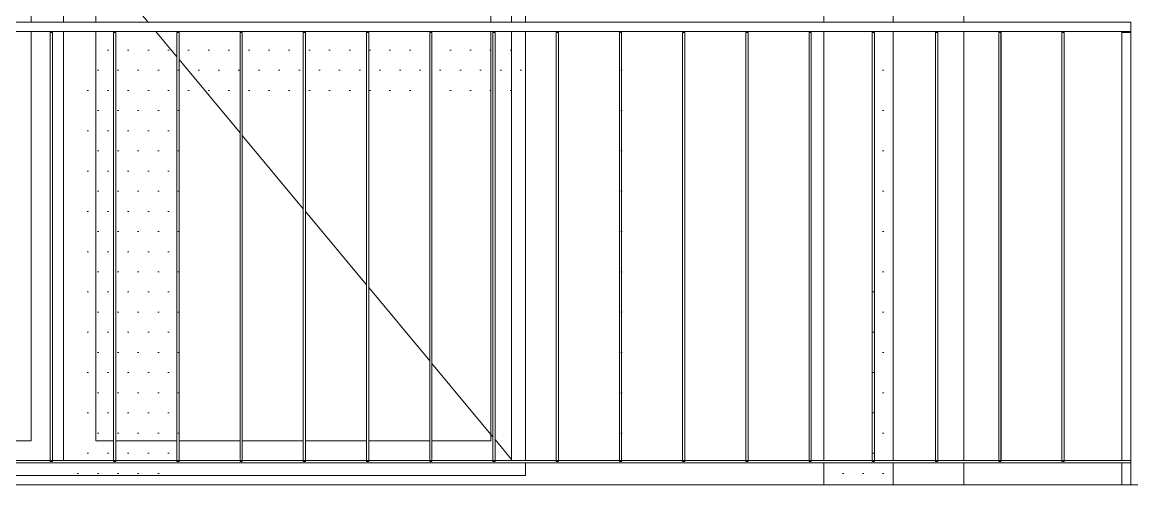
# Model space of a CAD drawing. Header units: metres. Extents: x -111189 to -108577, y -72951 to -72647.
# Drawn here: x -108848.274 to -108845.873, y -72942.746 to -72941.746 of the extents above; entities that cross this region are included whole.
import ezdxf

# ---------------------------------------------------------------- set-up
doc = ezdxf.new("R2010")
doc.units = ezdxf.units.M
doc.header["$MEASUREMENT"] = 0
for name, color, linetype in [('03 - LAJES', 7, 'Continuous'), ('05 - PAREDES..35', 7, 'Continuous'), ('05 - PILAR', 7, 'Continuous'), ('06 - ESCADAS _ GUARDAS', 7, 'Continuous'), ('06 - FORRA', 7, 'Continuous')]:
    doc.layers.add(name, color=color, linetype=linetype)
pattern_1 = [(360, (-108689.58989, -72946.075524), (0.021783658, 0.043567315), [0, -0.043567315])]

# ---------------------------------------------------------------- blocks, each defined once
blk = doc.blocks.new('Corte Elem_1045_1', base_point=(-108689.5899, -72946.0755))
at = {"layer": '05 - PAREDES..35', "linetype": 'Continuous', "lineweight": 13}
h = blk.add_hatch(dxfattribs=at)
h.set_pattern_fill('DOTS_0001', color=251, style=0, pattern_type=2)
h.set_pattern_definition(pattern_1)
h.paths.add_polyline_path([(-108846.5392, -72941.7655), (-108847.1845, -72941.7655), (-108847.1845, -72941.799), (-108847.1183, -72941.799), (-108847.1183, -72941.768), (-108847.1133, -72941.768), (-108847.1133, -72941.799), (-108846.9815, -72941.799), (-108846.9815, -72941.768), (-108846.9765, -72941.768), (-108846.9765, -72941.799), (-108846.8447, -72941.799), (-108846.8447, -72941.768), (-108846.8397, -72941.768), (-108846.8397, -72941.799), (-108846.7079, -72941.799), (-108846.7079, -72941.768), (-108846.7029, -72941.768), (-108846.7029, -72941.799), (-108846.5711, -72941.799), (-108846.5711, -72941.768), (-108846.5661, -72941.768), (-108846.5661, -72941.799), (-108846.5392, -72941.799)])
h = blk.add_hatch(dxfattribs=at)
h.set_pattern_fill('DOTS_0001', color=251, style=0, pattern_type=2)
h.set_pattern_definition(pattern_1)
h.paths.add_polyline_path([(-108846.236, -72941.7655), (-108846.3892, -72941.7655), (-108846.3892, -72941.799), (-108846.2975, -72941.799), (-108846.2975, -72941.768), (-108846.2924, -72941.768), (-108846.2924, -72941.799), (-108846.236, -72941.799)])
h = blk.add_hatch(dxfattribs=at)
h.set_pattern_fill('DOTS_0001', color=251, style=0, pattern_type=2)
h.set_pattern_definition(pattern_1)
h.paths.add_polyline_path([(-108848.227, -72942.7255), (-108848.227, -72942.7455), (-108848.0071, -72942.7455), (-108848.0071, -72942.7255)])
blk = doc.blocks.new('Corte Elem_1056_1', base_point=(-108689.5899, -72946.0755))
at = {"layer": '05 - PAREDES..35', "linetype": 'Continuous', "lineweight": 13}
h = blk.add_hatch(dxfattribs=at)
h.set_pattern_fill('DOTS_0001', color=251, style=0, pattern_type=2)
h.set_pattern_definition(pattern_1)
h.paths.add_polyline_path([(-108849.1845, -72940.3555), (-108849.1545, -72940.3555), (-108847.2145, -72940.3555), (-108847.1845, -72940.3555), (-108847.1845, -72940.3455), (-108849.1845, -72940.3455)])
h = blk.add_hatch(dxfattribs=at)
h.set_pattern_fill('DOTS_0001', color=251, style=0, pattern_type=2)
h.set_pattern_definition(pattern_1)
h.paths.add_polyline_path([(-108849.1845, -72940.3555), (-108849.1845, -72941.7455), (-108849.1545, -72941.7455), (-108849.1545, -72940.3555)])
h = blk.add_hatch(dxfattribs=at)
h.set_pattern_fill('DOTS_0001', color=251, style=0, pattern_type=2)
h.set_pattern_definition(pattern_1)
h.paths.add_polyline_path([(-108849.1545, -72940.3555), (-108849.1545, -72940.4005), (-108849.1095, -72940.4005), (-108848.2545, -72940.4005), (-108848.1845, -72940.4005), (-108848.1845, -72940.3555)])
h = blk.add_hatch(dxfattribs=at)
h.set_pattern_fill('DOTS_0001', color=251, style=0, pattern_type=2)
h.set_pattern_definition(pattern_1)
h.paths.add_polyline_path([(-108847.2145, -72940.3555), (-108848.1845, -72940.3555), (-108848.1845, -72940.4005), (-108848.1145, -72940.4005), (-108847.2595, -72940.4005), (-108847.2145, -72940.4005)])
h = blk.add_hatch(dxfattribs=at)
h.set_pattern_fill('DOTS_0001', color=251, style=0, pattern_type=2)
h.set_pattern_definition(pattern_1)
h.paths.add_polyline_path([(-108847.2145, -72940.3555), (-108847.2145, -72940.4027), (-108847.1845, -72940.4027), (-108847.1845, -72940.3555)])
h = blk.add_hatch(dxfattribs=at)
h.set_pattern_fill('DOTS_0001', color=251, style=0, pattern_type=2)
h.set_pattern_definition(pattern_1)
h.paths.add_polyline_path([(-108849.1545, -72940.4005), (-108849.1545, -72941.7455), (-108849.1095, -72941.7455), (-108849.1095, -72940.4005)])
h = blk.add_hatch(dxfattribs=at)
h.set_pattern_fill('DOTS_0001', color=251, style=0, pattern_type=2)
h.set_pattern_definition(pattern_1)
h.paths.add_polyline_path([(-108849.1095, -72940.4005), (-108849.1095, -72941.7455), (-108849.0522, -72941.7455), (-108849.0522, -72941.7331), (-108849.0296, -72941.7455), (-108848.4421, -72941.7455), (-108849.0913, -72941.0293), (-108849.0913, -72940.5759), (-108848.2545, -72941.4991), (-108848.2545, -72941.294), (-108849.039, -72940.4284), (-108848.6356, -72940.4284), (-108848.2545, -72940.8488), (-108848.2545, -72940.6437), (-108848.4496, -72940.4284), (-108848.2545, -72940.4284), (-108848.2545, -72940.4005)])
h = blk.add_hatch(dxfattribs=at)
h.set_pattern_fill('DOTS_0001', color=251, style=0, pattern_type=2)
h.set_pattern_definition(pattern_1)
h.paths.add_polyline_path([(-108848.2545, -72940.4005), (-108848.2545, -72940.4207), (-108848.1845, -72940.4207), (-108848.1845, -72940.4005)])
h = blk.add_hatch(dxfattribs=at)
h.set_pattern_fill('DOTS_0001', color=251, style=0, pattern_type=2)
h.set_pattern_definition(pattern_1)
h.paths.add_polyline_path([(-108848.1845, -72940.4005), (-108848.1845, -72940.4207), (-108848.1145, -72940.4207), (-108848.1145, -72940.4005)])
h = blk.add_hatch(dxfattribs=at)
h.set_pattern_fill('DOTS_0001', color=251, style=0, pattern_type=2)
h.set_pattern_definition(pattern_1)
h.paths.add_polyline_path([(-108847.2595, -72940.4005), (-108848.1145, -72940.4005), (-108848.1145, -72941.7455), (-108847.2595, -72941.7455), (-108847.2595, -72941.7005), (-108847.3744, -72941.7005), (-108847.3744, -72941.6148), (-108848.1076, -72940.8059), (-108848.1076, -72940.4284), (-108848.0462, -72940.4284), (-108847.2595, -72941.2964), (-108847.2595, -72941.0912), (-108847.8603, -72940.4284), (-108847.4568, -72940.4284), (-108847.2595, -72940.6461), (-108847.2595, -72940.4409), (-108847.2709, -72940.4284), (-108847.2595, -72940.4284)])
h.paths.add_polyline_path([(-108848.1076, -72941.4562), (-108848.1076, -72941.011), (-108847.4827, -72941.7005), (-108847.9638, -72941.7005), (-108847.9638, -72941.6148)], flags=0)
h.paths.add_polyline_path([(-108848.0721, -72941.7005), (-108848.1076, -72941.7005), (-108848.1076, -72941.6613)], flags=0)
h = blk.add_hatch(dxfattribs=at)
h.set_pattern_fill('DOTS_0001', color=251, style=0, pattern_type=2)
h.set_pattern_definition(pattern_1)
h.paths.add_polyline_path([(-108847.2595, -72940.4005), (-108847.2595, -72940.4207), (-108847.2145, -72940.4207), (-108847.2145, -72940.4005)])
h = blk.add_hatch(dxfattribs=at)
h.set_pattern_fill('DOTS_0001', color=251, style=0, pattern_type=2)
h.set_pattern_definition(pattern_1)
h.paths.add_polyline_path([(-108847.2595, -72940.6461), (-108847.2145, -72940.6958), (-108847.2145, -72940.4906), (-108847.2595, -72940.4409)])
h = blk.add_hatch(dxfattribs=at)
h.set_pattern_fill('DOTS_0001', color=251, style=0, pattern_type=2)
h.set_pattern_definition(pattern_1)
h.paths.add_polyline_path([(-108847.1845, -72940.5237), (-108847.2145, -72940.4906), (-108847.2145, -72940.6958), (-108847.1845, -72940.7289)])
h = blk.add_hatch(dxfattribs=at)
h.set_pattern_fill('DOTS_0001', color=251, style=0, pattern_type=2)
h.set_pattern_definition(pattern_1)
h.paths.add_polyline_path([(-108848.1845, -72940.7209), (-108848.2545, -72940.6437), (-108848.2545, -72940.8488), (-108848.1845, -72940.9261)])
h = blk.add_hatch(dxfattribs=at)
h.set_pattern_fill('DOTS_0001', color=251, style=0, pattern_type=2)
h.set_pattern_definition(pattern_1)
h.paths.add_polyline_path([(-108848.1145, -72940.7982), (-108848.1845, -72940.7209), (-108848.1845, -72940.9261), (-108848.1145, -72941.0033)])
h = blk.add_hatch(dxfattribs=at)
h.set_pattern_fill('DOTS_0001', color=251, style=0, pattern_type=2)
h.set_pattern_definition(pattern_1)
h.paths.add_polyline_path([(-108847.2145, -72941.1409), (-108847.2595, -72941.0912), (-108847.2595, -72941.2964), (-108847.2145, -72941.3461)])
h = blk.add_hatch(dxfattribs=at)
h.set_pattern_fill('DOTS_0001', color=251, style=0, pattern_type=2)
h.set_pattern_definition(pattern_1)
h.paths.add_polyline_path([(-108847.1845, -72941.174), (-108847.2145, -72941.1409), (-108847.2145, -72941.3461), (-108847.1845, -72941.3792)])
h = blk.add_hatch(dxfattribs=at)
h.set_pattern_fill('DOTS_0001', color=251, style=0, pattern_type=2)
h.set_pattern_definition(pattern_1)
h.paths.add_polyline_path([(-108848.2545, -72941.4991), (-108848.1845, -72941.5764), (-108848.1845, -72941.3712), (-108848.2545, -72941.294)])
h = blk.add_hatch(dxfattribs=at)
h.set_pattern_fill('DOTS_0001', color=251, style=0, pattern_type=2)
h.set_pattern_definition(pattern_1)
h.paths.add_polyline_path([(-108848.1145, -72941.4485), (-108848.1845, -72941.3712), (-108848.1845, -72941.5764), (-108848.1145, -72941.6536)])
h = blk.add_hatch(dxfattribs=at)
h.set_pattern_fill('DOTS_0001', color=251, style=0, pattern_type=2)
h.set_pattern_definition(pattern_1)
h.paths.add_polyline_path([(-108847.2145, -72941.7455), (-108847.1845, -72941.7455), (-108847.1845, -72941.6748), (-108847.2145, -72941.6748)])
h = blk.add_hatch(dxfattribs=at)
h.set_pattern_fill('DOTS_0001', color=251, style=0, pattern_type=2)
h.set_pattern_definition(pattern_1)
h.paths.add_polyline_path([(-108848.1145, -72941.6928), (-108848.1291, -72941.6928), (-108848.1291, -72941.7455), (-108848.1145, -72941.7455)])
h = blk.add_hatch(dxfattribs=at)
h.set_pattern_fill('DOTS_0001', color=251, style=0, pattern_type=2)
h.set_pattern_definition(pattern_1)
h.paths.add_polyline_path([(-108847.2595, -72941.7455), (-108847.2145, -72941.7455), (-108847.2145, -72941.6928), (-108847.2595, -72941.6928)])
h = blk.add_hatch(dxfattribs=at)
h.set_pattern_fill('DOTS_0001', color=251, style=0, pattern_type=2)
h.set_pattern_definition(pattern_1)
h.paths.add_polyline_path([(-108849.1845, -72941.7655), (-108849.1845, -72942.693), (-108849.1704, -72942.693), (-108849.1704, -72941.768), (-108849.1654, -72941.768), (-108849.1654, -72941.768), (-108849.1654, -72942.693), (-108849.1545, -72942.693), (-108849.1545, -72941.7655)])
h = blk.add_hatch(dxfattribs=at)
h.set_pattern_fill('DOTS_0001', color=251, style=0, pattern_type=2)
h.set_pattern_definition(pattern_1)
h.paths.add_polyline_path([(-108849.1545, -72941.7655), (-108849.1545, -72942.6505), (-108849.1095, -72942.6505), (-108849.1095, -72941.7655)])
h = blk.add_hatch(dxfattribs=at)
h.set_pattern_fill('DOTS_0001', color=251, style=0, pattern_type=2)
h.set_pattern_definition(pattern_1)
h.paths.add_polyline_path([(-108849.0522, -72941.7655), (-108849.1095, -72941.7655), (-108849.1095, -72942.6505), (-108849.0522, -72942.6505)])
h = blk.add_hatch(dxfattribs=at)
h.set_pattern_fill('DOTS_0001', color=251, style=0, pattern_type=2)
h.set_pattern_definition(pattern_1)
h.paths.add_polyline_path([(-108848.9932, -72941.7655), (-108848.8968, -72941.8185), (-108848.8968, -72941.768), (-108848.8917, -72941.768), (-108848.8917, -72941.8213), (-108848.76, -72941.8938), (-108848.76, -72941.768), (-108848.7549, -72941.768), (-108848.7549, -72941.8966), (-108848.6886, -72941.933), (-108848.6232, -72941.814), (-108848.6232, -72941.768), (-108848.6181, -72941.768), (-108848.6181, -72941.8049), (-108848.6163, -72941.8016), (-108848.4864, -72941.8731), (-108848.4864, -72941.768), (-108848.4813, -72941.768), (-108848.4813, -72941.8759), (-108848.4221, -72941.9084), (-108848.3739, -72941.8208), (-108848.424, -72941.7655)])
h = blk.add_hatch(dxfattribs=at)
h.set_pattern_fill('DOTS_0001', color=251, style=0, pattern_type=2)
h.set_pattern_definition(pattern_1)
h.paths.add_polyline_path([(-108848.1407, -72941.8299), (-108848.1407, -72942.6505), (-108848.1145, -72942.6505), (-108848.1145, -72941.7655), (-108848.1291, -72941.7655), (-108848.1291, -72941.8299)])
h = blk.add_hatch(dxfattribs=at)
h.set_pattern_fill('DOTS_0001', color=251, style=0, pattern_type=2)
h.set_pattern_definition(pattern_1)
h.paths.add_polyline_path([(-108847.2595, -72941.7655), (-108848.1145, -72941.7655), (-108848.1145, -72942.6505), (-108848.076, -72942.6505), (-108848.076, -72941.768), (-108848.0709, -72941.768), (-108848.0709, -72942.6505), (-108847.9391, -72942.6505), (-108847.9391, -72941.768), (-108847.9341, -72941.768), (-108847.9341, -72942.6505), (-108847.9138, -72942.6505), (-108847.9138, -72941.9148), (-108847.9255, -72941.9019), (-108847.8023, -72941.9019), (-108847.8023, -72941.768), (-108847.7973, -72941.768), (-108847.7973, -72941.9019), (-108847.6655, -72941.9019), (-108847.6655, -72941.768), (-108847.6605, -72941.768), (-108847.6605, -72941.9019), (-108847.5287, -72941.9019), (-108847.5287, -72941.768), (-108847.5237, -72941.768), (-108847.5237, -72941.9019), (-108847.3919, -72941.9019), (-108847.3919, -72941.768), (-108847.3869, -72941.768), (-108847.3869, -72941.9019), (-108847.2595, -72941.9019)])
h = blk.add_hatch(dxfattribs=at)
h.set_pattern_fill('DOTS_0001', color=251, style=0, pattern_type=2)
h.set_pattern_definition(pattern_1)
h.paths.add_polyline_path([(-108847.2595, -72941.7655), (-108847.2595, -72941.8942), (-108847.2551, -72941.8942), (-108847.2551, -72941.768), (-108847.2501, -72941.768), (-108847.2501, -72941.8942), (-108847.2145, -72941.8942), (-108847.2145, -72941.7655)])
h = blk.add_hatch(dxfattribs=at)
h.set_pattern_fill('DOTS_0001', color=251, style=0, pattern_type=2)
h.set_pattern_definition(pattern_1)
h.paths.add_polyline_path([(-108847.1845, -72941.7655), (-108847.2145, -72941.7655), (-108847.2145, -72941.8762), (-108847.1845, -72941.8762)])
h = blk.add_hatch(dxfattribs=at)
h.set_pattern_fill('DOTS_0001', color=251, style=0, pattern_type=2)
h.set_pattern_definition(pattern_1)
h.paths.add_polyline_path([(-108849.1545, -72942.693), (-108849.0592, -72942.693), (-108849.0592, -72942.6505), (-108849.1545, -72942.6505)])
h = blk.add_hatch(dxfattribs=at)
h.set_pattern_fill('DOTS_0001', color=251, style=0, pattern_type=2)
h.set_pattern_definition(pattern_1)
h.paths.add_polyline_path([(-108848.076, -72942.6505), (-108848.1407, -72942.6505), (-108848.1407, -72942.693), (-108848.076, -72942.693)])
h = blk.add_hatch(dxfattribs=at)
h.set_pattern_fill('DOTS_0001', color=251, style=0, pattern_type=2)
h.set_pattern_definition(pattern_1)
h.paths.add_polyline_path([(-108847.9391, -72942.6505), (-108848.0709, -72942.6505), (-108848.0709, -72942.693), (-108847.9391, -72942.693)])
h = blk.add_hatch(dxfattribs=at)
h.set_pattern_fill('DOTS_0001', color=251, style=0, pattern_type=2)
h.set_pattern_definition(pattern_1)
h.paths.add_polyline_path([(-108847.9341, -72942.6505), (-108847.9341, -72942.693), (-108847.9208, -72942.693), (-108847.9208, -72942.6505)])
h = blk.add_hatch(dxfattribs=at)
h.set_pattern_fill('DOTS_0001', color=251, style=0, pattern_type=2)
h.set_pattern_definition(pattern_1)
h.paths.add_polyline_path([(-108849.1845, -72942.698), (-108849.1845, -72942.7255), (-108849.0755, -72942.7255), (-108849.0755, -72942.698)])
h = blk.add_hatch(dxfattribs=at)
h.set_pattern_fill('DOTS_0001', color=251, style=0, pattern_type=2)
h.set_pattern_definition(pattern_1)
h.paths.add_polyline_path([(-108848.1571, -72942.7255), (-108847.9371, -72942.7255), (-108847.9371, -72942.698), (-108848.1571, -72942.698)])
at = {"layer": '05 - PAREDES..35', "color": 7, "linetype": 'Continuous', "lineweight": 13}
for p, q in [((-108849.1845, -72941.7455), (-108849.1845, -72940.3455)), ((-108849.1545, -72941.7455), (-108849.1545, -72940.3555)), ((-108849.1545, -72940.3555), (-108847.2145, -72940.3555)), ((-108849.1545, -72940.3605), (-108849.1095, -72940.4146)), ((-108848.1845, -72940.3555), (-108848.1845, -72940.4005)), ((-108847.2145, -72940.3605), (-108847.2595, -72940.4146)), ((-108847.2145, -72940.3555), (-108847.2145, -72941.7455)), ((-108847.1845, -72940.3455), (-108847.1845, -72941.7455)), ((-108849.1095, -72941.7455), (-108849.1095, -72940.4005)), ((-108849.1095, -72940.4005), (-108848.2545, -72940.4005)), ((-108848.2545, -72940.4005), (-108848.2545, -72941.7455)), ((-108848.1845, -72940.4005), (-108848.1845, -72941.7455)), ((-108848.1145, -72941.7455), (-108848.1145, -72940.4005)), ((-108848.1145, -72940.4005), (-108847.2595, -72940.4005)), ((-108847.2595, -72940.4005), (-108847.2595, -72941.7455)), ((-108849.1095, -72940.4146), (-108848.2545, -72941.4415)), ((-108847.2595, -72940.4146), (-108848.1145, -72941.4415)), ((-108848.2545, -72941.4415), (-108848.1845, -72941.5255)), ((-108848.1145, -72941.4415), (-108848.1845, -72941.5255)), ((-108848.2545, -72941.6096), (-108848.1845, -72941.5255)), ((-108848.1145, -72941.6096), (-108848.1845, -72941.5255)), ((-108848.3677, -72941.7455), (-108848.2545, -72941.6096)), ((-108848.0014, -72941.7455), (-108848.1145, -72941.6096)), ((-108849.1845, -72942.693), (-108849.1845, -72941.7655)), ((-108849.1545, -72942.693), (-108849.1545, -72941.7655)), ((-108849.1095, -72942.6505), (-108849.1095, -72941.7655)), ((-108848.4813, -72941.882), (-108848.3844, -72941.7655)), ((-108848.2545, -72941.7655), (-108848.2545, -72942.6505)), ((-108848.1845, -72941.7655), (-108848.1845, -72942.6505)), ((-108848.1145, -72942.6505), (-108848.1145, -72941.7655)), ((-108847.9391, -72941.8203), (-108847.9847, -72941.7655)), ((-108847.2595, -72941.7655), (-108847.2595, -72942.6505)), ((-108847.2145, -72941.7655), (-108847.2145, -72942.693)), ((-108847.1845, -72941.7655), (-108847.1845, -72942.693)), ((-108847.8023, -72941.9846), (-108847.9341, -72941.8263)), ((-108848.6181, -72942.0463), (-108848.4864, -72941.888)), ((-108847.6655, -72942.1489), (-108847.7973, -72941.9906)), ((-108848.7549, -72942.2106), (-108848.6232, -72942.0523)), ((-108847.5287, -72942.3132), (-108847.6605, -72942.1549)), ((-108848.8917, -72942.3749), (-108848.76, -72942.2166)), ((-108847.3919, -72942.4775), (-108847.5237, -72942.3192)), ((-108849.0285, -72942.5392), (-108848.8968, -72942.3809)), ((-108847.2595, -72942.6365), (-108847.3869, -72942.4835)), ((-108849.1095, -72942.6365), (-108849.0336, -72942.5452)), ((-108849.1545, -72942.6905), (-108849.1095, -72942.6365)), ((-108847.2551, -72942.6418), (-108847.2595, -72942.6365)), ((-108849.0336, -72942.6505), (-108849.1095, -72942.6505)), ((-108848.8968, -72942.6505), (-108849.0285, -72942.6505)), ((-108848.76, -72942.6505), (-108848.8917, -72942.6505)), ((-108848.6232, -72942.6505), (-108848.7549, -72942.6505)), ((-108848.4864, -72942.6505), (-108848.6181, -72942.6505)), ((-108848.3496, -72942.6505), (-108848.4813, -72942.6505)), ((-108848.2545, -72942.6505), (-108848.3445, -72942.6505)), ((-108848.1845, -72942.6505), (-108848.1845, -72942.693)), ((-108848.076, -72942.6505), (-108848.1145, -72942.6505)), ((-108847.9391, -72942.6505), (-108848.0709, -72942.6505)), ((-108847.8023, -72942.6505), (-108847.9341, -72942.6505)), ((-108847.6655, -72942.6505), (-108847.7973, -72942.6505)), ((-108847.5287, -72942.6505), (-108847.6605, -72942.6505)), ((-108847.3919, -72942.6505), (-108847.5237, -72942.6505)), ((-108847.2595, -72942.6505), (-108847.3869, -72942.6505)), ((-108847.2145, -72942.6905), (-108847.2501, -72942.6478)), ((-108849.1845, -72942.7255), (-108849.1845, -72942.698)), ((-108847.1845, -72942.698), (-108847.1845, -72942.7255)), ((-108847.1845, -72942.7255), (-108849.1845, -72942.7255))]:
    blk.add_line(p, q, dxfattribs=at)
blk = doc.blocks.new('Corte Elem_1075_1', base_point=(-108689.5899, -72946.0755))
at = {"layer": '03 - LAJES', "color": 7, "linetype": 'Continuous', "lineweight": 13}
blk.add_line((-108850.5257, -72942.7455), (-108845.8321, -72942.7455), dxfattribs=at)
blk = doc.blocks.new('Corte Elem_1082_1', base_point=(-108689.5899, -72946.0755))
at = {"layer": '06 - ESCADAS _ GUARDAS', "linetype": 'Continuous', "lineweight": 13}
h = blk.add_hatch(dxfattribs=at)
h.set_pattern_fill('DOTS_0001', color=251, style=0, pattern_type=2)
h.set_pattern_definition(pattern_1)
h.paths.add_polyline_path([(-108845.8945, -72941.7655), (-108845.8945, -72941.768), (-108845.8745, -72941.768), (-108845.8745, -72941.7655)])
h = blk.add_hatch(dxfattribs=at)
h.set_pattern_fill('DOTS_0001', color=251, style=0, pattern_type=2)
h.set_pattern_definition(pattern_1)
h.paths.add_polyline_path([(-108845.8745, -72942.698), (-108845.8945, -72942.698), (-108845.8745, -72942.7201)])
at = {"layer": '06 - ESCADAS _ GUARDAS', "color": 7, "linetype": 'Continuous', "lineweight": 13}
for p, q in [((-108845.8945, -72941.7655), (-108845.8945, -72941.768)), ((-108845.8745, -72941.7655), (-108845.8745, -72941.768)), ((-108845.8945, -72942.698), (-108845.8945, -72942.7455)), ((-108845.8745, -72942.698), (-108845.8745, -72942.7455))]:
    blk.add_line(p, q, dxfattribs=at)
blk = doc.blocks.new('Corte Elem_1084_1', base_point=(-108689.5899, -72946.0755))
at = {"layer": '06 - ESCADAS _ GUARDAS', "color": 7, "linetype": 'Continuous', "lineweight": 13}
for p, q in [((-108845.8745, -72941.7455), (-108850.5257, -72941.7455)), ((-108845.8745, -72941.7655), (-108845.8745, -72941.7455)), ((-108845.8745, -72941.7655), (-108850.5159, -72941.7655))]:
    blk.add_line(p, q, dxfattribs=at)
blk = doc.blocks.new('Corte Elem_1085_1', base_point=(-108689.5899, -72946.0755))
at = {"layer": '06 - ESCADAS _ GUARDAS', "color": 7, "linetype": 'Continuous', "lineweight": 13}
for p, q in [((-108848.2128, -72942.693), (-108848.3446, -72942.693)), ((-108848.2078, -72942.693), (-108848.2128, -72942.693)), ((-108848.076, -72942.693), (-108848.2078, -72942.693)), ((-108848.071, -72942.693), (-108848.076, -72942.693)), ((-108847.9391, -72942.693), (-108848.071, -72942.693)), ((-108847.9341, -72942.693), (-108847.9391, -72942.693)), ((-108847.8023, -72942.693), (-108847.9341, -72942.693)), ((-108847.7973, -72942.693), (-108847.8023, -72942.693)), ((-108847.6655, -72942.693), (-108847.7973, -72942.693)), ((-108847.6605, -72942.693), (-108847.6655, -72942.693)), ((-108847.5287, -72942.693), (-108847.6605, -72942.693)), ((-108847.5237, -72942.693), (-108847.5287, -72942.693)), ((-108847.3919, -72942.693), (-108847.5237, -72942.693)), ((-108847.3869, -72942.693), (-108847.3919, -72942.693)), ((-108847.2551, -72942.693), (-108847.3869, -72942.693)), ((-108847.2501, -72942.693), (-108847.2551, -72942.693)), ((-108847.1183, -72942.693), (-108847.2501, -72942.693)), ((-108847.1133, -72942.693), (-108847.1183, -72942.693)), ((-108846.9815, -72942.693), (-108847.1133, -72942.693)), ((-108846.9765, -72942.693), (-108846.9815, -72942.693)), ((-108846.8447, -72942.693), (-108846.9765, -72942.693)), ((-108846.8397, -72942.693), (-108846.8447, -72942.693)), ((-108846.7079, -72942.693), (-108846.8397, -72942.693)), ((-108846.7029, -72942.693), (-108846.7079, -72942.693)), ((-108846.5711, -72942.693), (-108846.7029, -72942.693)), ((-108846.5661, -72942.693), (-108846.5711, -72942.693)), ((-108846.4343, -72942.693), (-108846.5661, -72942.693)), ((-108846.4293, -72942.693), (-108846.4343, -72942.693)), ((-108846.2975, -72942.693), (-108846.4293, -72942.693)), ((-108846.2925, -72942.693), (-108846.2975, -72942.693)), ((-108846.1607, -72942.693), (-108846.2925, -72942.693)), ((-108846.1557, -72942.693), (-108846.1607, -72942.693)), ((-108846.0239, -72942.693), (-108846.1557, -72942.693)), ((-108846.0189, -72942.693), (-108846.0239, -72942.693)), ((-108845.8745, -72942.693), (-108846.0189, -72942.693)), ((-108845.8745, -72942.698), (-108845.8745, -72942.693)), ((-108845.8745, -72942.698), (-108850.5159, -72942.698))]:
    blk.add_line(p, q, dxfattribs=at)
blk = doc.blocks.new('Corte Elem_1086_1', base_point=(-108689.5899, -72946.0755))
at = {"layer": '06 - ESCADAS _ GUARDAS', "color": 7, "linetype": 'Continuous', "lineweight": 13}
for p, q in [((-108845.8945, -72941.768), (-108845.8745, -72941.768)), ((-108845.8945, -72942.693), (-108845.8945, -72941.768)), ((-108845.8745, -72942.693), (-108845.8745, -72941.768))]:
    blk.add_line(p, q, dxfattribs=at)
blk = doc.blocks.new('Corte Elem_1087_1', base_point=(-108689.5899, -72946.0755))
at = {"layer": '06 - ESCADAS _ GUARDAS', "linetype": 'Continuous', "lineweight": 13}
h = blk.add_hatch(dxfattribs=at)
h.set_pattern_fill('DOTS_0001', color=251, style=0, pattern_type=2)
h.set_pattern_definition(pattern_1)
h.paths.add_polyline_path([(-108846.1607, -72942.6955), (-108846.1557, -72942.6955), (-108846.1557, -72941.768), (-108846.1607, -72941.768)])
blk = doc.blocks.new('Corte Elem_1088_1', base_point=(-108689.5899, -72946.0755))
at = {"layer": '06 - ESCADAS _ GUARDAS', "linetype": 'Continuous', "lineweight": 13}
h = blk.add_hatch(dxfattribs=at)
h.set_pattern_fill('DOTS_0001', color=251, style=0, pattern_type=2)
h.set_pattern_definition(pattern_1)
h.paths.add_polyline_path([(-108846.4293, -72942.693), (-108846.4292, -72942.693), (-108846.4292, -72941.768), (-108846.4293, -72941.768)])
h = blk.add_hatch(dxfattribs=at)
h.set_pattern_fill('DOTS_0001', color=251, style=0, pattern_type=2)
h.set_pattern_definition(pattern_1)
h.paths.add_polyline_path([(-108846.4343, -72942.6955), (-108846.4293, -72942.6955), (-108846.4293, -72942.3219), (-108846.4343, -72942.3264)])
blk = doc.blocks.new('Corte Elem_1089_1', base_point=(-108689.5899, -72946.0755))
at = {"layer": '06 - ESCADAS _ GUARDAS', "linetype": 'Continuous', "lineweight": 13}
h = blk.add_hatch(dxfattribs=at)
h.set_pattern_fill('DOTS_0001', color=251, style=0, pattern_type=2)
h.set_pattern_definition(pattern_1)
h.paths.add_polyline_path([(-108846.5661, -72942.693), (-108846.5661, -72942.693), (-108846.5661, -72941.768), (-108846.5661, -72941.768)])
h = blk.add_hatch(dxfattribs=at)
h.set_pattern_fill('DOTS_0001', color=251, style=0, pattern_type=2)
h.set_pattern_definition(pattern_1)
h.paths.add_polyline_path([(-108846.5711, -72942.6955), (-108846.5661, -72942.6955), (-108846.5661, -72942.4453), (-108846.5711, -72942.4499)])
blk = doc.blocks.new('Corte Elem_1090_1', base_point=(-108689.5899, -72946.0755))
at = {"layer": '06 - ESCADAS _ GUARDAS', "linetype": 'Continuous', "lineweight": 13}
h = blk.add_hatch(dxfattribs=at)
h.set_pattern_fill('DOTS_0001', color=251, style=0, pattern_type=2)
h.set_pattern_definition(pattern_1)
h.paths.add_polyline_path([(-108846.8397, -72942.693), (-108846.8397, -72942.693), (-108846.8397, -72941.768), (-108846.8397, -72941.768)])
blk = doc.blocks.new('Corte Elem_1091_1', base_point=(-108689.5899, -72946.0755))
at = {"layer": '06 - ESCADAS _ GUARDAS', "linetype": 'Continuous', "lineweight": 13}
h = blk.add_hatch(dxfattribs=at)
h.set_pattern_fill('DOTS_0001', color=251, style=0, pattern_type=2)
h.set_pattern_definition(pattern_1)
h.paths.add_polyline_path([(-108846.9765, -72942.693), (-108846.9765, -72942.693), (-108846.9765, -72941.768), (-108846.9765, -72941.768)])
blk = doc.blocks.new('Corte Elem_1092_1', base_point=(-108689.5899, -72946.0755))
at = {"layer": '06 - ESCADAS _ GUARDAS', "linetype": 'Continuous', "lineweight": 13}
h = blk.add_hatch(dxfattribs=at)
h.set_pattern_fill('DOTS_0001', color=251, style=0, pattern_type=2)
h.set_pattern_definition(pattern_1)
h.paths.add_polyline_path([(-108847.1183, -72942.6955), (-108847.1133, -72942.6955), (-108847.1133, -72941.768), (-108847.1183, -72941.768)])
h = blk.add_hatch(dxfattribs=at)
h.set_pattern_fill('DOTS_0001', color=251, style=0, pattern_type=2)
h.set_pattern_definition(pattern_1)
h.paths.add_polyline_path([(-108847.1133, -72942.693), (-108847.1133, -72942.693), (-108847.1133, -72941.768), (-108847.1133, -72941.768)])
blk = doc.blocks.new('Corte Elem_1093_1', base_point=(-108689.5899, -72946.0755))
at = {"layer": '06 - ESCADAS _ GUARDAS', "linetype": 'Continuous', "lineweight": 13}
h = blk.add_hatch(dxfattribs=at)
h.set_pattern_fill('DOTS_0001', color=251, style=0, pattern_type=2)
h.set_pattern_definition(pattern_1)
h.paths.add_polyline_path([(-108847.2501, -72942.693), (-108847.2501, -72942.693), (-108847.2501, -72941.768), (-108847.2501, -72941.768)])
h = blk.add_hatch(dxfattribs=at)
h.set_pattern_fill('DOTS_0001', color=251, style=0, pattern_type=2)
h.set_pattern_definition(pattern_1)
h.paths.add_polyline_path([(-108847.2551, -72942.6955), (-108847.2501, -72942.6955), (-108847.2501, -72941.8178), (-108847.2551, -72941.8223)])
blk = doc.blocks.new('Corte Elem_1094_1', base_point=(-108689.5899, -72946.0755))
at = {"layer": '06 - ESCADAS _ GUARDAS', "linetype": 'Continuous', "lineweight": 13}
h = blk.add_hatch(dxfattribs=at)
h.set_pattern_fill('DOTS_0001', color=251, style=0, pattern_type=2)
h.set_pattern_definition(pattern_1)
h.paths.add_polyline_path([(-108847.3869, -72942.693), (-108847.3869, -72942.693), (-108847.3869, -72941.768), (-108847.3869, -72941.768)])
blk = doc.blocks.new('Corte Elem_1095_1', base_point=(-108689.5899, -72946.0755))
at = {"layer": '06 - ESCADAS _ GUARDAS', "linetype": 'Continuous', "lineweight": 13}
h = blk.add_hatch(dxfattribs=at)
h.set_pattern_fill('DOTS_0001', color=251, style=0, pattern_type=2)
h.set_pattern_definition(pattern_1)
h.paths.add_polyline_path([(-108847.6655, -72942.6955), (-108847.6605, -72942.6955), (-108847.6605, -72941.768), (-108847.6655, -72941.768)])
h = blk.add_hatch(dxfattribs=at)
h.set_pattern_fill('DOTS_0001', color=251, style=0, pattern_type=2)
h.set_pattern_definition(pattern_1)
h.paths.add_polyline_path([(-108847.6605, -72941.768), (-108847.6605, -72942.693), (-108847.6605, -72942.693), (-108847.6605, -72941.768)])
blk = doc.blocks.new('Corte Elem_1096_1', base_point=(-108689.5899, -72946.0755))
at = {"layer": '06 - ESCADAS _ GUARDAS', "linetype": 'Continuous', "lineweight": 13}
h = blk.add_hatch(dxfattribs=at)
h.set_pattern_fill('DOTS_0001', color=251, style=0, pattern_type=2)
h.set_pattern_definition(pattern_1)
h.paths.add_polyline_path([(-108847.7973, -72942.693), (-108847.7973, -72942.693), (-108847.7973, -72941.768), (-108847.7973, -72941.768)])
blk = doc.blocks.new('Corte Elem_1097_1', base_point=(-108689.5899, -72946.0755))
at = {"layer": '06 - ESCADAS _ GUARDAS', "linetype": 'Continuous', "lineweight": 13}
h = blk.add_hatch(dxfattribs=at)
h.set_pattern_fill('DOTS_0001', color=251, style=0, pattern_type=2)
h.set_pattern_definition(pattern_1)
h.paths.add_polyline_path([(-108847.9341, -72942.693), (-108847.9341, -72942.693), (-108847.9341, -72941.768), (-108847.9341, -72941.768)])
blk = doc.blocks.new('Corte Elem_1098_1', base_point=(-108689.5899, -72946.0755))
at = {"layer": '06 - ESCADAS _ GUARDAS', "linetype": 'Continuous', "lineweight": 13}
h = blk.add_hatch(dxfattribs=at)
h.set_pattern_fill('DOTS_0001', color=251, style=0, pattern_type=2)
h.set_pattern_definition(pattern_1)
h.paths.add_polyline_path([(-108848.071, -72942.693), (-108848.0709, -72942.693), (-108848.0709, -72941.768), (-108848.071, -72941.768)])
blk = doc.blocks.new('Corte Elem_1111_1', base_point=(-108689.5899, -72946.0755))
at = {"layer": '06 - ESCADAS _ GUARDAS', "linetype": 'Continuous', "lineweight": 13}
h = blk.add_hatch(dxfattribs=at)
h.set_pattern_fill('DOTS_0001', color=251, style=0, pattern_type=2)
h.set_pattern_definition(pattern_1)
h.paths.add_polyline_path([(-108846.0189, -72941.768), (-108846.0189, -72942.693), (-108846.0188, -72942.693), (-108846.0188, -72941.768)])
h = blk.add_hatch(dxfattribs=at)
h.set_pattern_fill('DOTS_0001', color=251, style=0, pattern_type=2)
h.set_pattern_definition(pattern_1)
h.paths.add_polyline_path([(-108846.0239, -72942.6955), (-108846.0189, -72942.6955), (-108846.0189, -72941.9517), (-108846.0239, -72941.9562)])
at = {"layer": '06 - ESCADAS _ GUARDAS', "color": 7, "linetype": 'Continuous', "lineweight": 13}
for p, q in [((-108846.0239, -72941.768), (-108846.0189, -72941.768)), ((-108846.0239, -72942.693), (-108846.0239, -72941.768)), ((-108846.0189, -72941.768), (-108846.0188, -72941.768)), ((-108846.0189, -72942.6955), (-108846.0189, -72941.768)), ((-108846.0188, -72942.693), (-108846.0188, -72941.768)), ((-108846.0239, -72942.6955), (-108846.0239, -72942.693)), ((-108846.0239, -72942.6955), (-108846.0189, -72942.6955))]:
    blk.add_line(p, q, dxfattribs=at)
blk = doc.blocks.new('Corte Elem_1112_1', base_point=(-108689.5899, -72946.0755))
at = {"layer": '06 - ESCADAS _ GUARDAS', "linetype": 'Continuous', "lineweight": 13}
h = blk.add_hatch(dxfattribs=at)
h.set_pattern_fill('DOTS_0001', color=251, style=0, pattern_type=2)
h.set_pattern_definition(pattern_1)
h.paths.add_polyline_path([(-108846.1557, -72941.768), (-108846.1557, -72942.693), (-108846.1556, -72942.693), (-108846.1556, -72941.768)])
at = {"layer": '06 - ESCADAS _ GUARDAS', "color": 7, "linetype": 'Continuous', "lineweight": 13}
for p, q in [((-108846.1607, -72941.768), (-108846.1557, -72941.768)), ((-108846.1607, -72942.693), (-108846.1607, -72941.768)), ((-108846.1557, -72941.768), (-108846.1556, -72941.768)), ((-108846.1557, -72942.6955), (-108846.1557, -72941.768)), ((-108846.1556, -72942.693), (-108846.1556, -72941.768)), ((-108846.1607, -72942.6955), (-108846.1607, -72942.693)), ((-108846.1607, -72942.6955), (-108846.1557, -72942.6955))]:
    blk.add_line(p, q, dxfattribs=at)
blk = doc.blocks.new('Corte Elem_1113_1', base_point=(-108689.5899, -72946.0755))
at = {"layer": '06 - ESCADAS _ GUARDAS', "linetype": 'Continuous', "lineweight": 13}
h = blk.add_hatch(dxfattribs=at)
h.set_pattern_fill('DOTS_0001', color=251, style=0, pattern_type=2)
h.set_pattern_definition(pattern_1)
h.paths.add_polyline_path([(-108846.2925, -72941.768), (-108846.2925, -72942.693), (-108846.2924, -72942.693), (-108846.2924, -72941.768)])
h = blk.add_hatch(dxfattribs=at)
h.set_pattern_fill('DOTS_0001', color=251, style=0, pattern_type=2)
h.set_pattern_definition(pattern_1)
h.paths.add_polyline_path([(-108846.2975, -72942.6955), (-108846.2925, -72942.6955), (-108846.2925, -72942.1985), (-108846.2975, -72942.203)])
at = {"layer": '06 - ESCADAS _ GUARDAS', "color": 7, "linetype": 'Continuous', "lineweight": 13}
for p, q in [((-108846.2975, -72941.768), (-108846.2925, -72941.768)), ((-108846.2975, -72942.693), (-108846.2975, -72941.768)), ((-108846.2925, -72941.768), (-108846.2924, -72941.768)), ((-108846.2925, -72942.6955), (-108846.2925, -72941.768)), ((-108846.2924, -72942.693), (-108846.2924, -72941.768)), ((-108846.2975, -72942.6955), (-108846.2975, -72942.693)), ((-108846.2975, -72942.6955), (-108846.2925, -72942.6955))]:
    blk.add_line(p, q, dxfattribs=at)
blk = doc.blocks.new('Corte Elem_1114_1', base_point=(-108689.5899, -72946.0755))
at = {"layer": '06 - ESCADAS _ GUARDAS', "color": 7, "linetype": 'Continuous', "lineweight": 13}
for p, q in [((-108846.4343, -72941.768), (-108846.4293, -72941.768)), ((-108846.4343, -72942.693), (-108846.4343, -72941.768)), ((-108846.4293, -72941.768), (-108846.4292, -72941.768)), ((-108846.4293, -72942.6955), (-108846.4293, -72941.768)), ((-108846.4292, -72942.693), (-108846.4292, -72941.768)), ((-108846.4343, -72942.6955), (-108846.4343, -72942.693)), ((-108846.4343, -72942.6955), (-108846.4293, -72942.6955))]:
    blk.add_line(p, q, dxfattribs=at)
blk = doc.blocks.new('Corte Elem_1115_1', base_point=(-108689.5899, -72946.0755))
at = {"layer": '06 - ESCADAS _ GUARDAS', "color": 7, "linetype": 'Continuous', "lineweight": 13}
for p, q in [((-108846.5711, -72941.768), (-108846.5661, -72941.768)), ((-108846.5711, -72942.693), (-108846.5711, -72941.768)), ((-108846.5661, -72941.768), (-108846.5661, -72941.768)), ((-108846.5661, -72942.6955), (-108846.5661, -72941.768)), ((-108846.5661, -72942.693), (-108846.5661, -72941.768)), ((-108846.5711, -72942.6955), (-108846.5711, -72942.693)), ((-108846.5711, -72942.6955), (-108846.5661, -72942.6955))]:
    blk.add_line(p, q, dxfattribs=at)
blk = doc.blocks.new('Corte Elem_1116_1', base_point=(-108689.5899, -72946.0755))
at = {"layer": '06 - ESCADAS _ GUARDAS', "linetype": 'Continuous', "lineweight": 13}
h = blk.add_hatch(dxfattribs=at)
h.set_pattern_fill('DOTS_0001', color=251, style=0, pattern_type=2)
h.set_pattern_definition(pattern_1)
h.paths.add_polyline_path([(-108846.7079, -72942.6955), (-108846.7029, -72942.6955), (-108846.7029, -72941.768), (-108846.7079, -72941.768)])
h = blk.add_hatch(dxfattribs=at)
h.set_pattern_fill('DOTS_0001', color=251, style=0, pattern_type=2)
h.set_pattern_definition(pattern_1)
h.paths.add_polyline_path([(-108846.7029, -72942.693), (-108846.7029, -72942.693), (-108846.7029, -72941.768), (-108846.7029, -72941.768)])
at = {"layer": '06 - ESCADAS _ GUARDAS', "color": 7, "linetype": 'Continuous', "lineweight": 13}
for p, q in [((-108846.7079, -72941.768), (-108846.7029, -72941.768)), ((-108846.7079, -72942.693), (-108846.7079, -72941.768)), ((-108846.7029, -72941.768), (-108846.7029, -72941.768)), ((-108846.7029, -72942.6955), (-108846.7029, -72941.768)), ((-108846.7029, -72942.693), (-108846.7029, -72941.768)), ((-108846.7079, -72942.6955), (-108846.7079, -72942.693)), ((-108846.7079, -72942.6955), (-108846.7029, -72942.6955))]:
    blk.add_line(p, q, dxfattribs=at)
blk = doc.blocks.new('Corte Elem_1117_1', base_point=(-108689.5899, -72946.0755))
at = {"layer": '06 - ESCADAS _ GUARDAS', "linetype": 'Continuous', "lineweight": 13}
h = blk.add_hatch(dxfattribs=at)
h.set_pattern_fill('DOTS_0001', color=251, style=0, pattern_type=2)
h.set_pattern_definition(pattern_1)
h.paths.add_polyline_path([(-108846.8447, -72941.768), (-108846.8447, -72942.6955), (-108846.8434, -72942.6955), (-108846.8397, -72942.6922), (-108846.8397, -72941.768)])
at = {"layer": '06 - ESCADAS _ GUARDAS', "color": 7, "linetype": 'Continuous', "lineweight": 13}
for p, q in [((-108846.8447, -72941.768), (-108846.8397, -72941.768)), ((-108846.8447, -72942.693), (-108846.8447, -72941.768)), ((-108846.8397, -72941.768), (-108846.8397, -72941.768)), ((-108846.8397, -72942.6955), (-108846.8397, -72941.768)), ((-108846.8397, -72942.693), (-108846.8397, -72941.768)), ((-108846.8447, -72942.6955), (-108846.8447, -72942.693)), ((-108846.8447, -72942.6955), (-108846.8397, -72942.6955))]:
    blk.add_line(p, q, dxfattribs=at)
blk = doc.blocks.new('Corte Elem_1118_1', base_point=(-108689.5899, -72946.0755))
at = {"layer": '06 - ESCADAS _ GUARDAS', "linetype": 'Continuous', "lineweight": 13}
h = blk.add_hatch(dxfattribs=at)
h.set_pattern_fill('DOTS_0001', color=251, style=0, pattern_type=2)
h.set_pattern_definition(pattern_1)
h.paths.add_polyline_path([(-108846.9815, -72942.6955), (-108846.9765, -72942.6955), (-108846.9765, -72941.768), (-108846.9815, -72941.768)])
at = {"layer": '06 - ESCADAS _ GUARDAS', "color": 7, "linetype": 'Continuous', "lineweight": 13}
for p, q in [((-108846.9815, -72941.768), (-108846.9765, -72941.768)), ((-108846.9815, -72942.693), (-108846.9815, -72941.768)), ((-108846.9765, -72941.768), (-108846.9765, -72941.768)), ((-108846.9765, -72942.6955), (-108846.9765, -72941.768)), ((-108846.9765, -72942.693), (-108846.9765, -72941.768)), ((-108846.9815, -72942.6955), (-108846.9815, -72942.693)), ((-108846.9815, -72942.6955), (-108846.9765, -72942.6955))]:
    blk.add_line(p, q, dxfattribs=at)
blk = doc.blocks.new('Corte Elem_1119_1', base_point=(-108689.5899, -72946.0755))
at = {"layer": '06 - ESCADAS _ GUARDAS', "color": 7, "linetype": 'Continuous', "lineweight": 13}
for p, q in [((-108847.1183, -72941.768), (-108847.1133, -72941.768)), ((-108847.1183, -72942.693), (-108847.1183, -72941.768)), ((-108847.1133, -72941.768), (-108847.1133, -72941.768)), ((-108847.1133, -72942.6955), (-108847.1133, -72941.768)), ((-108847.1133, -72942.693), (-108847.1133, -72941.768)), ((-108847.1183, -72942.6955), (-108847.1183, -72942.693)), ((-108847.1183, -72942.6955), (-108847.1133, -72942.6955))]:
    blk.add_line(p, q, dxfattribs=at)
blk = doc.blocks.new('Corte Elem_1120_1', base_point=(-108689.5899, -72946.0755))
at = {"layer": '06 - ESCADAS _ GUARDAS', "color": 7, "linetype": 'Continuous', "lineweight": 13}
for p, q in [((-108847.2551, -72941.768), (-108847.2501, -72941.768)), ((-108847.2551, -72942.693), (-108847.2551, -72941.768)), ((-108847.2501, -72941.768), (-108847.2501, -72941.768)), ((-108847.2501, -72942.6955), (-108847.2501, -72941.768)), ((-108847.2501, -72942.693), (-108847.2501, -72941.768)), ((-108847.2551, -72942.6955), (-108847.2551, -72942.693)), ((-108847.2551, -72942.6955), (-108847.2501, -72942.6955))]:
    blk.add_line(p, q, dxfattribs=at)
blk = doc.blocks.new('Corte Elem_1121_1', base_point=(-108689.5899, -72946.0755))
at = {"layer": '06 - ESCADAS _ GUARDAS', "color": 7, "linetype": 'Continuous', "lineweight": 13}
for p, q in [((-108847.3919, -72941.768), (-108847.3869, -72941.768)), ((-108847.3919, -72942.693), (-108847.3919, -72941.768)), ((-108847.3869, -72941.768), (-108847.3869, -72941.768)), ((-108847.3869, -72942.6955), (-108847.3869, -72941.768)), ((-108847.3869, -72942.693), (-108847.3869, -72941.768)), ((-108847.3919, -72942.6955), (-108847.3919, -72942.693)), ((-108847.3919, -72942.6955), (-108847.3869, -72942.6955))]:
    blk.add_line(p, q, dxfattribs=at)
blk = doc.blocks.new('Corte Elem_1122_1', base_point=(-108689.5899, -72946.0755))
at = {"layer": '06 - ESCADAS _ GUARDAS', "linetype": 'Continuous', "lineweight": 13}
h = blk.add_hatch(dxfattribs=at)
h.set_pattern_fill('DOTS_0001', color=251, style=0, pattern_type=2)
h.set_pattern_definition(pattern_1)
h.paths.add_polyline_path([(-108847.5237, -72941.768), (-108847.5287, -72941.768), (-108847.5287, -72942.0692), (-108847.5237, -72942.0647)])
h = blk.add_hatch(dxfattribs=at)
h.set_pattern_fill('DOTS_0001', color=251, style=0, pattern_type=2)
h.set_pattern_definition(pattern_1)
h.paths.add_polyline_path([(-108847.5237, -72941.768), (-108847.5237, -72942.693), (-108847.5237, -72942.693), (-108847.5237, -72941.768)])
at = {"layer": '06 - ESCADAS _ GUARDAS', "color": 7, "linetype": 'Continuous', "lineweight": 13}
for p, q in [((-108847.5287, -72941.768), (-108847.5237, -72941.768)), ((-108847.5287, -72942.693), (-108847.5287, -72941.768)), ((-108847.5237, -72941.768), (-108847.5237, -72941.768)), ((-108847.5237, -72942.6955), (-108847.5237, -72941.768)), ((-108847.5237, -72942.693), (-108847.5237, -72941.768)), ((-108847.5287, -72942.6955), (-108847.5287, -72942.693)), ((-108847.5287, -72942.6955), (-108847.5237, -72942.6955))]:
    blk.add_line(p, q, dxfattribs=at)
blk = doc.blocks.new('Corte Elem_1123_1', base_point=(-108689.5899, -72946.0755))
at = {"layer": '06 - ESCADAS _ GUARDAS', "color": 7, "linetype": 'Continuous', "lineweight": 13}
for p, q in [((-108847.6655, -72941.768), (-108847.6605, -72941.768)), ((-108847.6655, -72942.693), (-108847.6655, -72941.768)), ((-108847.6605, -72941.768), (-108847.6605, -72941.768)), ((-108847.6605, -72942.6955), (-108847.6605, -72941.768)), ((-108847.6605, -72942.693), (-108847.6605, -72941.768)), ((-108847.6655, -72942.6955), (-108847.6655, -72942.693)), ((-108847.6655, -72942.6955), (-108847.6605, -72942.6955))]:
    blk.add_line(p, q, dxfattribs=at)
blk = doc.blocks.new('Corte Elem_1124_1', base_point=(-108689.5899, -72946.0755))
at = {"layer": '06 - ESCADAS _ GUARDAS', "color": 7, "linetype": 'Continuous', "lineweight": 13}
for p, q in [((-108847.8023, -72941.768), (-108847.7973, -72941.768)), ((-108847.8023, -72942.693), (-108847.8023, -72941.768)), ((-108847.7973, -72941.768), (-108847.7973, -72941.768)), ((-108847.7973, -72942.6955), (-108847.7973, -72941.768)), ((-108847.7973, -72942.693), (-108847.7973, -72941.768)), ((-108847.8023, -72942.6955), (-108847.8023, -72942.693)), ((-108847.8023, -72942.6955), (-108847.7973, -72942.6955))]:
    blk.add_line(p, q, dxfattribs=at)
blk = doc.blocks.new('Corte Elem_1125_1', base_point=(-108689.5899, -72946.0755))
at = {"layer": '06 - ESCADAS _ GUARDAS', "linetype": 'Continuous', "lineweight": 13}
h = blk.add_hatch(dxfattribs=at)
h.set_pattern_fill('DOTS_0001', color=251, style=0, pattern_type=2)
h.set_pattern_definition(pattern_1)
h.paths.add_polyline_path([(-108847.9391, -72942.6955), (-108847.9341, -72942.6955), (-108847.9341, -72941.768), (-108847.9391, -72941.768)])
at = {"layer": '06 - ESCADAS _ GUARDAS', "color": 7, "linetype": 'Continuous', "lineweight": 13}
for p, q in [((-108847.9391, -72941.768), (-108847.9341, -72941.768)), ((-108847.9391, -72942.693), (-108847.9391, -72941.768)), ((-108847.9341, -72941.768), (-108847.9341, -72941.768)), ((-108847.9341, -72942.6955), (-108847.9341, -72941.768)), ((-108847.9341, -72942.693), (-108847.9341, -72941.768)), ((-108847.9391, -72942.6955), (-108847.9391, -72942.693)), ((-108847.9391, -72942.6955), (-108847.9341, -72942.6955))]:
    blk.add_line(p, q, dxfattribs=at)
blk = doc.blocks.new('Corte Elem_1126_1', base_point=(-108689.5899, -72946.0755))
at = {"layer": '06 - ESCADAS _ GUARDAS', "linetype": 'Continuous', "lineweight": 13}
h = blk.add_hatch(dxfattribs=at)
h.set_pattern_fill('DOTS_0001', color=251, style=0, pattern_type=2)
h.set_pattern_definition(pattern_1)
h.paths.add_polyline_path([(-108848.071, -72941.768), (-108848.076, -72941.768), (-108848.076, -72942.5629), (-108848.071, -72942.5583)])
at = {"layer": '06 - ESCADAS _ GUARDAS', "color": 7, "linetype": 'Continuous', "lineweight": 13}
for p, q in [((-108848.076, -72941.768), (-108848.071, -72941.768)), ((-108848.076, -72942.693), (-108848.076, -72941.768)), ((-108848.071, -72941.768), (-108848.0709, -72941.768)), ((-108848.071, -72942.6955), (-108848.071, -72941.768)), ((-108848.0709, -72942.693), (-108848.0709, -72941.768)), ((-108848.076, -72942.6955), (-108848.076, -72942.693)), ((-108848.076, -72942.6955), (-108848.071, -72942.6955))]:
    blk.add_line(p, q, dxfattribs=at)
blk = doc.blocks.new('Corte Elem_1127_1', base_point=(-108689.5899, -72946.0755))
at = {"layer": '06 - ESCADAS _ GUARDAS', "linetype": 'Continuous', "lineweight": 13}
h = blk.add_hatch(dxfattribs=at)
h.set_pattern_fill('DOTS_0001', color=251, style=0, pattern_type=2)
h.set_pattern_definition(pattern_1)
h.paths.add_polyline_path([(-108848.2128, -72942.6955), (-108848.2078, -72942.6955), (-108848.2078, -72941.768), (-108848.2128, -72941.768)])
h = blk.add_hatch(dxfattribs=at)
h.set_pattern_fill('DOTS_0001', color=251, style=0, pattern_type=2)
h.set_pattern_definition(pattern_1)
h.paths.add_polyline_path([(-108848.2078, -72942.693), (-108848.2077, -72942.693), (-108848.2077, -72941.768), (-108848.2078, -72941.768)])
at = {"layer": '06 - ESCADAS _ GUARDAS', "color": 7, "linetype": 'Continuous', "lineweight": 13}
for p, q in [((-108848.2128, -72941.768), (-108848.2078, -72941.768)), ((-108848.2128, -72942.693), (-108848.2128, -72941.768)), ((-108848.2078, -72941.768), (-108848.2077, -72941.768)), ((-108848.2078, -72942.6955), (-108848.2078, -72941.768)), ((-108848.2077, -72942.693), (-108848.2077, -72941.768)), ((-108848.2128, -72942.6955), (-108848.2128, -72942.693)), ((-108848.2128, -72942.6955), (-108848.2078, -72942.6955))]:
    blk.add_line(p, q, dxfattribs=at)
blk = doc.blocks.new('Corte Elem_1191_1', base_point=(-108689.5899, -72946.0755))
at = {"layer": '05 - PILAR', "linetype": 'Continuous', "lineweight": 13}
h = blk.add_hatch(dxfattribs=at)
h.set_pattern_fill('DOTS_0001', color=251, style=0, pattern_type=2)
h.set_pattern_definition(pattern_1)
h.paths.add_polyline_path([(-108846.4343, -72941.7706), (-108846.5392, -72941.7705), (-108846.5392, -72942.693), (-108846.5342, -72942.693), (-108846.5342, -72941.8032), (-108846.5364, -72941.8007), (-108846.4343, -72941.8008)])
h = blk.add_hatch(dxfattribs=at)
h.set_pattern_fill('DOTS_0001', color=251, style=0, pattern_type=2)
h.set_pattern_definition(pattern_1)
h.paths.add_polyline_path([(-108846.3892, -72941.7706), (-108846.4292, -72941.7706), (-108846.4292, -72941.8009), (-108846.4115, -72941.8009), (-108846.4115, -72942.693), (-108846.3972, -72942.693), (-108846.3972, -72941.8034), (-108846.3995, -72941.8009), (-108846.3892, -72941.8009)])
h = blk.add_hatch(dxfattribs=at)
h.set_pattern_fill('DOTS_0001', color=251, style=0, pattern_type=2)
h.set_pattern_definition(pattern_1)
h.paths.add_polyline_path([(-108846.5392, -72942.698), (-108846.5392, -72942.7332), (-108846.3892, -72942.7334), (-108846.3892, -72942.7181), (-108846.3972, -72942.7181), (-108846.3972, -72942.698), (-108846.4115, -72942.698), (-108846.4115, -72942.7181), (-108846.5342, -72942.718), (-108846.5342, -72942.698)])
at = {"layer": '05 - PILAR', "color": 7, "linetype": 'Continuous', "lineweight": 13}
for p, q in [((-108846.5392, -72940.3455), (-108846.3892, -72940.3455)), ((-108846.5392, -72941.7455), (-108846.5392, -72940.3455)), ((-108846.3892, -72941.7455), (-108846.3892, -72940.3455)), ((-108846.5392, -72942.693), (-108846.5392, -72941.7655)), ((-108846.3892, -72942.693), (-108846.3892, -72941.7655)), ((-108846.5392, -72942.7455), (-108846.5392, -72942.698)), ((-108846.3892, -72942.7455), (-108846.3892, -72942.698))]:
    blk.add_line(p, q, dxfattribs=at)
blk = doc.blocks.new('Corte Elem_1227_1', base_point=(-108689.5899, -72946.0755))
at = {"layer": '06 - FORRA', "linetype": 'Continuous', "lineweight": 13}
h = blk.add_hatch(dxfattribs=at)
h.set_pattern_fill('DOTS_0001', color=251, style=0, pattern_type=2)
h.set_pattern_definition(pattern_1)
h.paths.add_polyline_path([(-108846.236, -72941.7455), (-108845.8745, -72941.7455), (-108845.8745, -72942.7455), (-108845.8699, -72942.7455), (-108845.8699, -72942.7252), (-108845.8515, -72942.7455), (-108845.836, -72942.7455), (-108845.836, -72942.7355), (-108845.8699, -72942.6982), (-108845.8699, -72941.7939), (-108845.8688, -72941.7939), (-108845.836, -72941.8301), (-108845.836, -72941.5924), (-108846.236, -72941.5924)])
h = blk.add_hatch(dxfattribs=at)
h.set_pattern_fill('DOTS_0001', color=251, style=0, pattern_type=2)
h.set_pattern_definition(pattern_1)
h.paths.add_polyline_path([(-108846.236, -72941.7655), (-108846.236, -72941.7939), (-108846.1607, -72941.7939), (-108846.1607, -72941.768), (-108846.1556, -72941.768), (-108846.1556, -72941.7939), (-108846.0239, -72941.7939), (-108846.0239, -72941.768), (-108846.0188, -72941.768), (-108846.0188, -72941.7939), (-108845.8945, -72941.7939), (-108845.8945, -72941.7655)])
at = {"layer": '06 - FORRA', "color": 7, "linetype": 'Continuous', "lineweight": 13}
for p, q in [((-108846.236, -72939.8445), (-108846.236, -72941.7455)), ((-108846.236, -72941.7655), (-108846.236, -72942.693)), ((-108846.236, -72942.698), (-108846.236, -72942.7455))]:
    blk.add_line(p, q, dxfattribs=at)
blk = doc.blocks.new('Corte Elem_1430_1', base_point=(-108689.5899, -72946.0755))
at = {"layer": '06 - ESCADAS _ GUARDAS', "linetype": 'Continuous', "lineweight": 13}
h = blk.add_hatch(dxfattribs=at)
h.set_pattern_fill('DOTS_0001', color=251, style=0, pattern_type=2)
h.set_pattern_definition(pattern_1)
h.paths.add_polyline_path([(-108845.8745, -72941.768), (-108845.8923, -72941.768), (-108845.8745, -72941.7876)])
h = blk.add_hatch(dxfattribs=at)
h.set_pattern_fill('DOTS_0001', color=251, style=0, pattern_type=2)
h.set_pattern_definition(pattern_1)
h.paths.add_polyline_path([(-108845.8745, -72941.8103), (-108845.8945, -72941.8103), (-108845.8945, -72941.8406), (-108845.8745, -72941.8406)])

msp = doc.modelspace()

# ---------------------------------------------------------------- block references
at = {"layer": '03 - LAJES', "lineweight": 0}
msp.add_blockref('Corte Elem_1075_1', (-108689.5899, -72946.0755), dxfattribs=at)
at = {"layer": '05 - PAREDES..35', "lineweight": 0}
for name in ['Corte Elem_1045_1', 'Corte Elem_1056_1']:
    msp.add_blockref(name, (-108689.5899, -72946.0755), dxfattribs=at)
at = {"layer": '05 - PILAR', "lineweight": 0}
msp.add_blockref('Corte Elem_1191_1', (-108689.5899, -72946.0755), dxfattribs=at)
at = {"layer": '06 - ESCADAS _ GUARDAS', "lineweight": 0}
for name in ['Corte Elem_1084_1', 'Corte Elem_1127_1', 'Corte Elem_1126_1', 'Corte Elem_1098_1', 'Corte Elem_1125_1', 'Corte Elem_1097_1', 'Corte Elem_1124_1', 'Corte Elem_1096_1', 'Corte Elem_1095_1', 'Corte Elem_1123_1', 'Corte Elem_1122_1', 'Corte Elem_1121_1', 'Corte Elem_1094_1', 'Corte Elem_1093_1', 'Corte Elem_1120_1', 'Corte Elem_1092_1', 'Corte Elem_1119_1', 'Corte Elem_1118_1', 'Corte Elem_1091_1', 'Corte Elem_1117_1', 'Corte Elem_1090_1', 'Corte Elem_1116_1', 'Corte Elem_1089_1', 'Corte Elem_1115_1', 'Corte Elem_1088_1', 'Corte Elem_1114_1', 'Corte Elem_1113_1', 'Corte Elem_1087_1', 'Corte Elem_1112_1', 'Corte Elem_1111_1', 'Corte Elem_1082_1', 'Corte Elem_1086_1', 'Corte Elem_1430_1', 'Corte Elem_1085_1']:
    msp.add_blockref(name, (-108689.5899, -72946.0755), dxfattribs=at)
at = {"layer": '06 - FORRA', "lineweight": 0}
msp.add_blockref('Corte Elem_1227_1', (-108689.5899, -72946.0755), dxfattribs=at)

doc.saveas('drawing.dxf')
